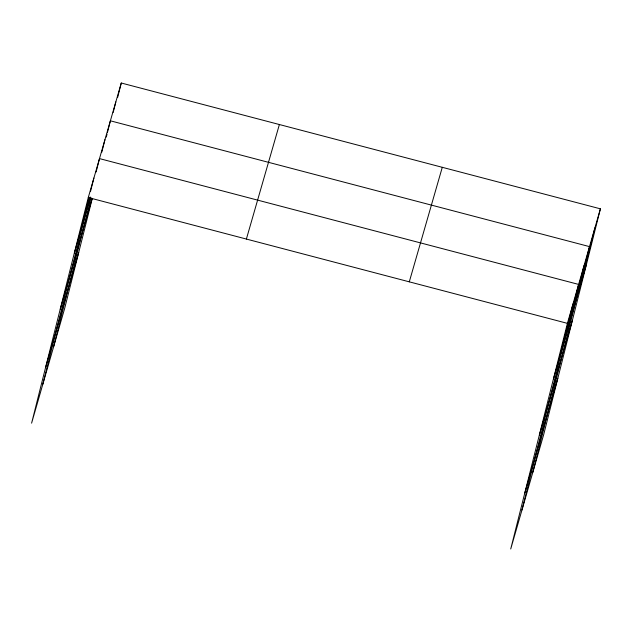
<?xml version="1.0" encoding="UTF-8"?>
<svg xmlns="http://www.w3.org/2000/svg" width="632" height="632" viewBox="0 0 632 632"><rect width="100%" height="100%" fill="white"/><g stroke="black" fill="none" stroke-linecap="round" stroke-linejoin="round"><path stroke-width="0.95" d="M600.4 208.829L567.402 323.355L510.727 548.987L543.725 434.461L600.4 208.829L121.273 83.013L88.275 197.54L31.6 423.171L64.598 308.645L92.296 198.369M79.948 233.548L89.08 197.2M90.518 191.464L93.884 178.066M42.818 384.232L89.641 197.816M96.127 171.991L99.493 158.6L578.62 284.416L521.945 510.048M101.815 152.138L104.936 139.704M53.704 346.439L91.04 197.808M106.295 137.065L107.021 134.197M107.495 132.285L110.379 120.807L589.514 246.622L532.839 472.254M113.183 112.425L115.83 101.91M117.67 97.36L121.273 83.013M559.075 359.363L573.011 303.889M570.135 321.001L584.071 265.519M581.021 283.199L594.957 227.725M74.339 253.013L90.455 197.065M60.238 309.167L92.146 198.416M45.702 367.018L78.7 252.492M246.385 239.062L279.383 124.528M409.291 281.84L442.289 167.306M553.466 378.837L586.464 264.302M539.365 434.99L572.363 320.456M524.837 492.842L557.827 378.307M88.275 197.54L567.402 323.355"/></g></svg>
